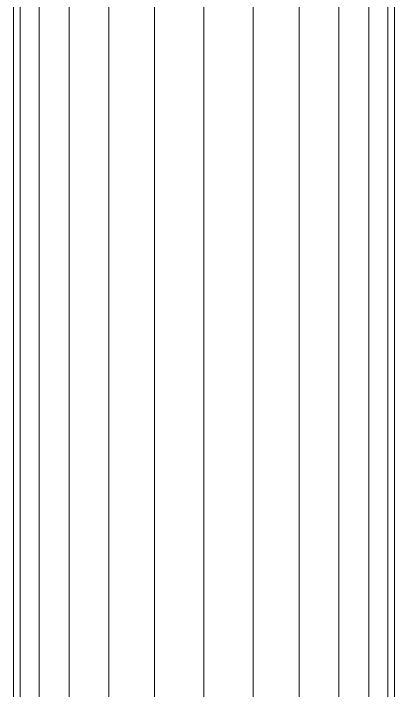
# Model space of a CAD drawing. Header units: inches. Extents: x -3326 to -59, y 8 to 1043.
# Drawn here: x -3118.381 to -3117.066, y 225.097 to 227.434 of the extents above; entities that cross this region are included whole.
import ezdxf

# ---------------------------------------------------------------- set-up
doc = ezdxf.new("R2010")
doc.units = ezdxf.units.IN
doc.header["$MEASUREMENT"] = 0
doc.layers.add('F-SPRN', color=10, linetype='Continuous', lineweight=9)

msp = doc.modelspace()

# ---------------------------------------------------------------- linework, layer by layer
at = {"layer": 'F-SPRN', "color": 1}
msp.add_line((-3117.7233, 220.8599, 964), (-3117.7233, 229.6934, 964), dxfattribs=at)
msp.add_line((-3117.7233, 220.8599, 964), (-3117.7233, 229.6934, 964), dxfattribs=at)

# ---------------------------------------------------------------- meshes
mesh = msp.add_polyface(dxfattribs=at)
corners = [(-3118.3806, 220.8599, 964), (-3118.3583, 220.8599, 964.1701), (-3118.2927, 220.8599, 964.3287), (-3118.1884, 220.8599, 964.4649), (-3118.0521, 220.8599, 964.5694), (-3117.8936, 220.8599, 964.6351), (-3117.7233, 220.8599, 964.6575), (-3117.7233, 229.6934, 964.6575), (-3117.8936, 229.6934, 964.6351), (-3118.0521, 229.6934, 964.5694), (-3118.1884, 229.6934, 964.4649), (-3118.2927, 229.6934, 964.3287), (-3118.3583, 229.6934, 964.1701), (-3118.3806, 229.6934, 964)]
mesh.append_faces([[corners[k] for k in face] for face in [(7, 8, 5, 6)]], dxfattribs={"vtx1": -1, "color": 1})
mesh.append_faces([[corners[k] for k in face] for face in [(8, 9, 4, 5), (3, 4, 9, 10), (11, 12, 1, 2), (2, 3, 10, 11)]], dxfattribs={"vtx1": -1, "vtx3": -1, "color": 1})
mesh.append_faces([[corners[k] for k in face] for face in [(12, 13, 0, 1)]], dxfattribs={"vtx3": -1, "color": 1})
mesh = msp.add_polyface(dxfattribs=at)
corners = [(-3117.7233, 220.8599, 963.3425), (-3117.8936, 220.8599, 963.3649), (-3118.0521, 220.8599, 963.4306), (-3118.1884, 220.8599, 963.535), (-3118.2927, 220.8599, 963.6713), (-3118.3583, 220.8599, 963.8298), (-3118.3806, 220.8599, 964), (-3118.3806, 229.6934, 964), (-3118.3583, 229.6934, 963.8298), (-3118.2927, 229.6934, 963.6713), (-3118.1884, 229.6934, 963.535), (-3118.0521, 229.6934, 963.4306), (-3117.8936, 229.6934, 963.3649), (-3117.7233, 229.6934, 963.3425)]
mesh.append_faces([[corners[k] for k in face] for face in [(7, 8, 5, 6)]], dxfattribs={"vtx1": -1, "color": 1})
mesh.append_faces([[corners[k] for k in face] for face in [(8, 9, 4, 5), (3, 4, 9, 10), (11, 12, 1, 2), (2, 3, 10, 11)]], dxfattribs={"vtx1": -1, "vtx3": -1, "color": 1})
mesh.append_faces([[corners[k] for k in face] for face in [(12, 13, 0, 1)]], dxfattribs={"vtx3": -1, "color": 1})
mesh = msp.add_polyface(dxfattribs=at)
corners = [(-3117.7233, 220.8599, 964.6575), (-3117.553, 220.8599, 964.6351), (-3117.3944, 220.8599, 964.5694), (-3117.2582, 220.8599, 964.4649), (-3117.1538, 220.8599, 964.3287), (-3117.0883, 220.8599, 964.1701), (-3117.0659, 220.8599, 964), (-3117.0659, 229.6934, 964), (-3117.0883, 229.6934, 964.1701), (-3117.1538, 229.6934, 964.3287), (-3117.2582, 229.6934, 964.4649), (-3117.3944, 229.6934, 964.5694), (-3117.553, 229.6934, 964.6351), (-3117.7233, 229.6934, 964.6575)]
mesh.append_faces([[corners[k] for k in face] for face in [(8, 9, 4, 5), (3, 4, 9, 10), (11, 12, 1, 2), (2, 3, 10, 11)]], dxfattribs={"vtx1": -1, "vtx3": -1, "color": 1})
mesh.append_faces([[corners[k] for k in face] for face in [(6, 7, 8, 5)]], dxfattribs={"vtx2": -1, "color": 1})
mesh.append_faces([[corners[k] for k in face] for face in [(12, 13, 0, 1)]], dxfattribs={"vtx3": -1, "color": 1})
mesh = msp.add_polyface(dxfattribs=at)
corners = [(-3117.0659, 220.8599, 964), (-3117.0883, 220.8599, 963.8298), (-3117.1538, 220.8599, 963.6713), (-3117.2582, 220.8599, 963.535), (-3117.3944, 220.8599, 963.4306), (-3117.553, 220.8599, 963.3649), (-3117.7233, 220.8599, 963.3425), (-3117.7233, 229.6934, 963.3425), (-3117.553, 229.6934, 963.3649), (-3117.3944, 229.6934, 963.4306), (-3117.2582, 229.6934, 963.535), (-3117.1538, 229.6934, 963.6713), (-3117.0883, 229.6934, 963.8298), (-3117.0659, 229.6934, 964)]
mesh.append_faces([[corners[k] for k in face] for face in [(7, 8, 5, 6)]], dxfattribs={"vtx1": -1, "color": 1})
mesh.append_faces([[corners[k] for k in face] for face in [(8, 9, 4, 5), (3, 4, 9, 10), (11, 12, 1, 2), (2, 3, 10, 11)]], dxfattribs={"vtx1": -1, "vtx3": -1, "color": 1})
mesh.append_faces([[corners[k] for k in face] for face in [(12, 13, 0, 1)]], dxfattribs={"vtx3": -1, "color": 1})

doc.saveas('drawing.dxf')
